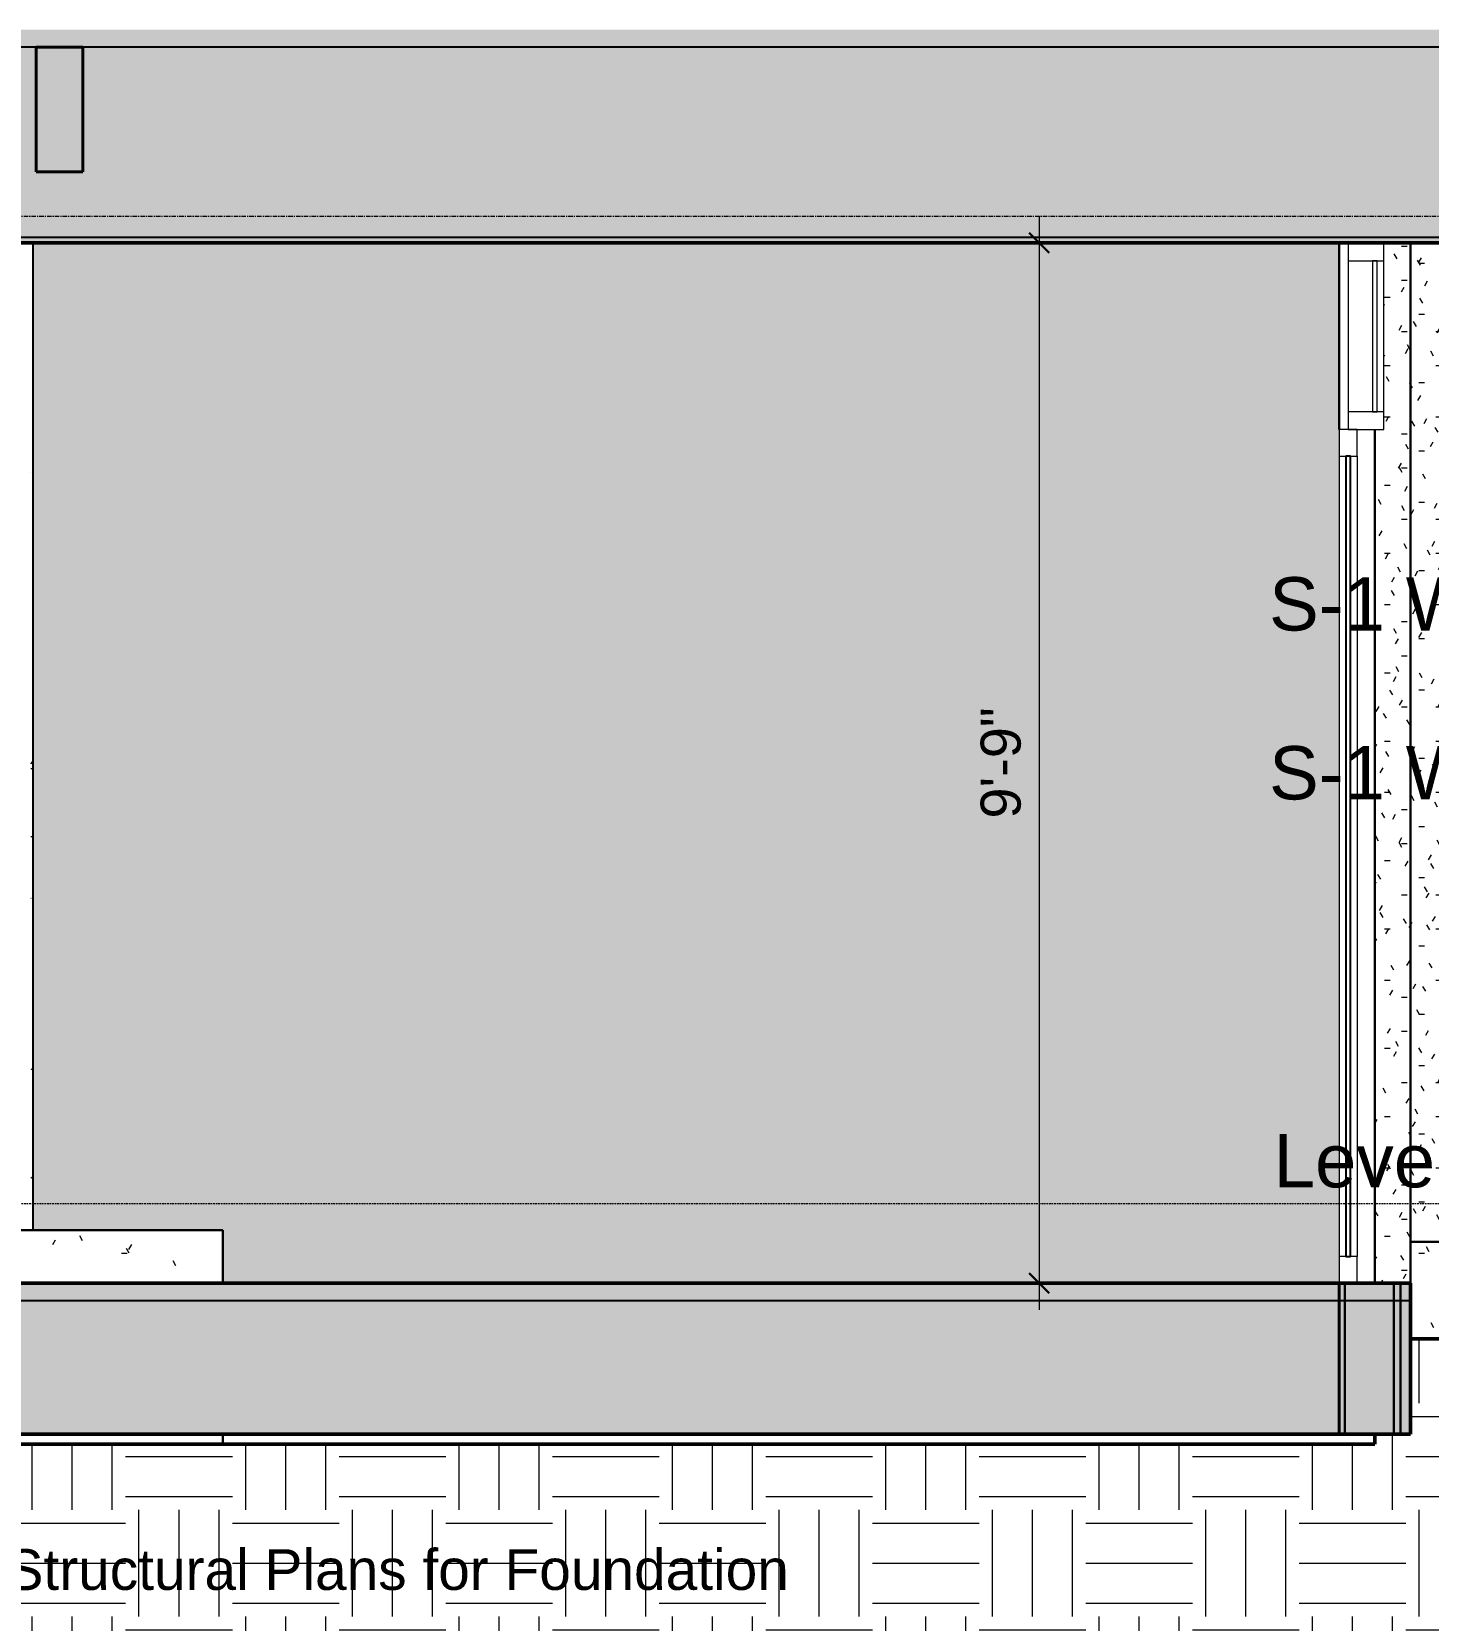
# Model space of a CAD drawing. Header units: inches. Extents: x -675 to 994, y 1246 to 1805.
# Drawn here: x 463.4 to 620.4, y 1402.3 to 1581 of the extents above; entities that cross this region are included whole.
import ezdxf

# ---------------------------------------------------------------- set-up
doc = ezdxf.new("R2010")
doc.units = ezdxf.units.IN
doc.header["$MEASUREMENT"] = 0
doc.linetypes.add('ALA - WALL BELOW', pattern=[0.28125, 0.1875, -0.09375])
doc.linetypes.add('Grid Line 1_2_', pattern=[0.875, 0.5, -0.125, 0.125, -0.125])
for name, color, linetype, lineweight in [('A-ANNO-DIMS', 211, 'Continuous', 9), ('A-ANNO-DIMS-48', 211, 'Continuous', 9), ('A-DETL', 90, 'Continuous', 13), ('A-DOOR', 31, 'Continuous', 18), ('A-DOOR-GLAZ', 31, 'Continuous', 25), ('A-FLOR', 192, 'Continuous', 13), ('A-FLOR-LEVL', 51, 'Continuous', 9), ('A-FLOR-MCUT', 51, 'Continuous', 25), ('A-FLOR-PATT', 8, 'Continuous', 50), ('A-GLAZ', 151, 'Continuous', 18), ('A-WALL', 113, 'Continuous', 25), ('A-WALL-PATT', 111, 'Continuous', 50), ('C-TOPO', 7, 'Continuous', 13), ('G-ANNO-TEXT', 231, 'Continuous', 9), ('I-WALL', 2, 'Continuous', 25), ('S-BEAM', 12, 'Continuous', 25), ('S-FNDN', 32, 'Continuous', 25)]:
    doc.layers.add(name, color=color, linetype=linetype, lineweight=lineweight)
doc.styles.add('Arial', font='arial.ttf', dxfattribs={"height": 4.5})
doc.styles.add('Arial_3', font='arial.ttf', dxfattribs={"height": 6})
doc.styles.add('Arial_4', font='arial.ttf', dxfattribs={"height": 4.575342})
doc.dimstyles.new('ALA-_STD', dxfattribs={"dimscale": 12, "dimtxt": 4.591167, "dimasz": 0.1875, "dimexe": 0.25, "dimexo": 0.75, "dimgap": 0.0625, "dimtad": 1, "dimrnd": 0.25, "dimzin": 3, "dimdsep": 46, "dimlunit": 4, "dimtxsty": 'Arial', "dimblk1": 'OBLIQUE', "dimblk2": 'OBLIQUE', "dimsah": 1, "dimcen": 0.09, "dimdle": 0.25, "dimazin": 0, "dimtfac": 1, "dimtdec": 4, "dimtix": 1, "dimtmove": 0, "dimatfit": 3, "dimfxl": 1, "dimtvp": 1, "dimfrac": 2, "dimtolj": 1, "dimtzin": 0, "dimarcsym": 2})
pattern_1 = [(0, (-18.091, 3444.242), (15.36, 3.84), [0.634, -10.886, 0.634, -10.886, -61.44]), (0, (-18.091, 3444.242), (15.36, 3.84), [-23.04, 0.634, -22.406, 0.634, -10.886, -26.88]), (0, (-18.091, 3444.242), (15.36, 3.84), [-57.6, 0.634, -7.046, 0.634, -18.566]), (120, (-12.331, 3446.162), (-11.0055376, 11.38215), [0.634, -10.886, 0.634, -10.886, -61.44]), (120, (-12.331, 3446.162), (-11.0055376, 11.38215), [-23.04, 0.634, -22.406, 0.634, -10.886, -26.88]), (120, (-12.331, 3446.162), (-11.0055376, 11.38215), [-57.6, 0.634, -7.046, 0.634, -18.566]), (240, (-10.411, 3453.842), (-4.3544624, -15.22215), [0.634, -10.886, 0.634, -10.886, -61.44]), (240, (-10.411, 3453.842), (-4.3544624, -15.22215), [-23.04, 0.634, -22.406, 0.634, -10.886, -26.88]), (240, (-10.411, 3453.842), (-4.3544624, -15.22215), [-57.6, 0.634, -7.046, 0.634, -18.566])]
pattern_2 = [(0, (-18.091, 3444.242), (7.68, 1.92), [0.634, -5.126, 0.634, -5.126, -30.72]), (0, (-18.091, 3444.242), (7.68, 1.92), [-11.52, 0.634, -10.886, 0.634, -5.126, -13.44]), (0, (-18.091, 3444.242), (7.68, 1.92), [-28.8, 0.634, -3.206, 0.634, -8.966]), (120, (-15.211, 3445.202), (-5.5027688, 5.6910751), [0.634, -5.126, 0.634, -5.126, -30.72]), (120, (-15.211, 3445.202), (-5.5027688, 5.6910751), [-11.52, 0.634, -10.886, 0.634, -5.126, -13.44]), (120, (-15.211, 3445.202), (-5.5027688, 5.6910751), [-28.8, 0.634, -3.206, 0.634, -8.966]), (240, (-14.251, 3449.042), (-2.1772312, -7.6110751), [0.634, -5.126, 0.634, -5.126, -30.72]), (240, (-14.251, 3449.042), (-2.1772312, -7.6110751), [-11.52, 0.634, -10.886, 0.634, -5.126, -13.44]), (240, (-14.251, 3449.042), (-2.1772312, -7.6110751), [-28.8, 0.634, -3.206, 0.634, -8.966])]
pattern_3 = [(0, (-18.091, 3444.242), (12, 12), [12, -12]), (0, (-18.091, 3448.742), (12, 12), [12, -12]), (0, (-18.091, 3453.242), (12, 12), [12, -12]), (90, (-16.591, 3454.742), (-12, 12), [12, -12]), (90, (-12.091, 3454.742), (-12, 12), [12, -12]), (90, (-7.591, 3454.742), (-12, 12), [12, -12])]

# ---------------------------------------------------------------- blocks, each defined once
blk = doc.blocks.new('PSL - 5-1_4_ x 14_-3652087-Section F')
at = {"layer": 'S-BEAM', "color": 250, "lineweight": 40}
for p, q in [((469.1, 1579.24), (463.85, 1579.24)), ((463.85, 1579.24), (463.85, 1565.24)), ((469.1, 1565.24), (469.1, 1579.24)), ((463.85, 1565.24), (469.1, 1565.24))]:
    blk.add_line(p, q, dxfattribs=at)
blk = doc.blocks.new('Variable Window - Variable Window 1-H-3904100-Section F')
at = {"layer": 'A-GLAZ', "color": 10}
for p, q in [((615.42, 1557.24), (611.42, 1557.24)), ((611.42, 1557.24), (611.42, 1555.24)), ((615.42, 1555.24), (615.42, 1557.24)), ((611.42, 1555.24), (615.42, 1555.24)), ((611.42, 1555.24), (611.42, 1538.24)), ((614.67, 1555.24), (614.17, 1555.24)), ((614.17, 1555.24), (614.17, 1538.24)), ((614.67, 1538.24), (614.67, 1555.24)), ((615.42, 1538.24), (615.42, 1555.24)), ((615.42, 1538.24), (611.42, 1538.24)), ((611.42, 1538.24), (611.42, 1536.24)), ((614.17, 1538.24), (614.67, 1538.24)), ((615.42, 1536.24), (615.42, 1538.24)), ((611.42, 1536.24), (615.42, 1536.24))]:
    blk.add_line(p, q, dxfattribs=at)
blk = doc.blocks.new('STRUCT_rvt-1-Section F')
at = {"layer": 'A-WALL-PATT', "lineweight": 9}
h = blk.add_hatch(dxfattribs=at)
h.set_pattern_fill('FP_165', color=50, style=0, pattern_type=2)
h.set_pattern_definition([(50, (-18.091, 3444.242), (13.77135, -1.20496), [1.44, -15.84]), (355, (-18.091, 3444.242), (-2.66442, 14.44218), [1.152, -12.672]), (100.451, (-16.943, 3444.142), (11.10708, 13.23737), [1.224, -13.462]), (46.184, (-18.091, 3448.082), (20.49128, -3.17785), [2.16, -23.76]), (96.636, (-16.383, 3447.817), (17.94587, 18.70315), [1.836, -20.193]), (351.184, (-18.09, 3448.082), (17.9454, 18.70261), [1.728, -19.008]), (21, (-16.171, 3447.122), (11.46052, -7.730365), [1.44, -15.84]), (326, (-16.171, 3447.122), (4.67135, 13.92315), [1.152, -12.672]), (71.451, (-15.216, 3446.478), (16.13207, 6.19284), [1.224, -13.462]), (37.5, (-18.091, 3444.242), (0.233123, 6.39175), [0.634, -11.885, 0.634, -12.23, -12.72]), (37.5, (-18.091, 3444.242), (0.233123, 6.39175), [-25.382, 0.634, -12.086]), (7.5, (-18.091, 3444.242), (5.05073, 7.57304), [0.634, -6.701, 0.634, -11.597, -4.848]), (7.5, (-18.091, 3444.242), (5.05073, 7.57304), [-19.565, 0.634, -4.214]), (327.5, (-22.373, 3444.242), (10.24958, -0.43289), [0.634, -4.166, 0.634, -14.342, -19.872]), (327.5, (-22.373, 3444.242), (10.24958, -0.43289), [-19.776, 0.634, -19.238]), (317.5, (-24.293, 3444.242), (11.19739, 1.922144), [0.634, -5.606, 0.634, -9.312, -14.112]), (317.5, (-24.293, 3444.242), (11.19739, 1.922144), [-16.186, 0.634, -13.478])])
h.paths.add_polyline_path([(463.47, 1446.24), (463.47, 1557.24), (463.25, 1557.24), (463.25, 1446.24)], flags=0)
h = blk.add_hatch(dxfattribs=at)
h.set_pattern_fill('FP_1', color=253, style=0, pattern_type=2)
h.set_pattern_definition(pattern_2)
h.paths.add_polyline_path([(618.42, 1440.24), (618.42, 1557.24), (615.42, 1557.24), (615.42, 1536.24), (614.42, 1536.24), (614.42, 1440.24), (617.3, 1440.24)], flags=0)
at = {"layer": 'A-WALL-PATT', "lineweight": 5}
for points in [[(616.55, 1423.24), (616.55, 1440.24), (611.05, 1440.24), (611.05, 1423.24)], [(618.42, 1423.24), (618.42, 1440.24), (617.3, 1440.24), (617.3, 1423.24)]]:
    blk.add_hatch(color=252, dxfattribs=at).paths.add_polyline_path(points, flags=0)
at = {"layer": 'S-FNDN', "lineweight": 9}
h = blk.add_hatch(dxfattribs=at)
h.set_pattern_fill('FP_167', color=256, style=0, pattern_type=2)
h.set_pattern_definition(pattern_1)
h.paths.add_polyline_path([(448.85, 1422.18), (484.85, 1422.18), (484.85, 1423.24), (448.85, 1423.24)], flags=0)
h.paths.add_polyline_path([(464.63, 1440.24), (484.85, 1440.24), (484.85, 1446.18), (448.85, 1446.18), (448.85, 1440.24)], flags=0)
h = blk.add_hatch(dxfattribs=at)
h.set_pattern_fill('FP_167', color=256, style=0, pattern_type=2)
h.set_pattern_definition(pattern_1)
h.paths.add_polyline_path([(622.42, 1433.98), (622.42, 1439.74), (632.1, 1439.74), (632.1, 1444.9), (618.42, 1444.9), (618.42, 1433.98), (620.08, 1433.98)], flags=0)
h.paths.add_polyline_path([(662.1, 1439.74), (677.1, 1439.74), (677.1, 1444.9), (662.1, 1444.9), (662.1, 1441.2)], flags=0)
at = {"layer": 'A-FLOR-LEVL', "linetype": 'Grid Line 1_2_'}
blk.add_line((-551.67, 1560.24), (692.79, 1560.24), dxfattribs=at)
at = {"layer": 'A-WALL', "color": 90, "lineweight": 30}
for p, q in [((610.42, 1536.24), (610.42, 1557.24)), ((618.42, 1557.24), (618.42, 1440.24)), ((614.42, 1536.24), (614.42, 1440.24)), ((611.05, 1440.24), (611.05, 1423.24)), ((616.55, 1440.24), (616.55, 1423.24)), ((617.3, 1440.24), (617.3, 1423.24))]:
    blk.add_line(p, q, dxfattribs=at)
at = {"layer": 'A-WALL', "color": 250, "lineweight": 40}
for p, q in [((610.42, 1440.24), (610.42, 1423.24)), ((618.42, 1440.24), (610.42, 1440.24)), ((618.42, 1423.24), (618.42, 1440.24)), ((610.42, 1423.24), (618.42, 1423.24))]:
    blk.add_line(p, q, dxfattribs=at)
at = {"layer": 'S-FNDN', "color": 90, "lineweight": 30}
for p, q in [((448.85, 1446.18), (484.85, 1446.18)), ((484.85, 1440.24), (484.85, 1446.18)), ((618.42, 1444.9), (632.1, 1444.9)), ((484.85, 1422.18), (484.85, 1423.24)), ((484.85, 1422.18), (448.85, 1422.18))]:
    blk.add_line(p, q, dxfattribs=at)
at = {"color": 90, "lineweight": 30}
for name in ['PSL - 5-1_4_ x 14_-3652087-Section F', 'Variable Window - Variable Window 1-H-3904100-Section F']:
    blk.add_blockref(name, (0, 0), dxfattribs=at)
at = {"layer": 'A-FLOR-LEVL', "char_height": 6, "attachment_point": 1, "style": 'Arial_3'}
for s, insert, width in [('S-1 WALL ABV TOP', (602.52, 1519.64), 93.7785), ('S-1 WALL ABV BOT', (602.52, 1500.64), 93.7785), ('Level 1-Lower Finish', (603.03, 1457.01), 93.1725)]:
    blk.add_mtext(s, dxfattribs=dict(at, insert=insert, width=width))
blk = doc.blocks.new('Door - Swing Glazed - Door - Swing Glazed-5195074-Section F')
at = {"layer": 'A-DOOR'}
for p, q in [((612.42, 1536.24), (610.42, 1536.24)), ((610.42, 1536.24), (610.42, 1533.24)), ((612.42, 1533.24), (612.42, 1536.24)), ((610.42, 1533.24), (612.42, 1533.24)), ((610.42, 1533.24), (610.42, 1443.24)), ((612.42, 1533.24), (612.42, 1443.24)), ((612.42, 1443.24), (610.42, 1443.24)), ((610.42, 1443.24), (610.42, 1440.24)), ((612.42, 1440.24), (612.42, 1443.24)), ((610.42, 1440.24), (612.42, 1440.24))]:
    blk.add_line(p, q, dxfattribs=at)
at = {"layer": 'A-DOOR-GLAZ'}
for p, q in [((611.67, 1533.24), (611.17, 1533.24)), ((611.17, 1533.24), (611.17, 1443.24)), ((611.67, 1443.24), (611.67, 1533.24)), ((611.17, 1443.24), (611.67, 1443.24))]:
    blk.add_line(p, q, dxfattribs=at)
blk = doc.blocks.new('DIMBLOCK1-Section F')
at = {"layer": 'A-ANNO-DIMS-48'}
for p, q in [((576.67, 1560.24), (576.67, 1437.24)), ((569.26, 1557.24), (579.67, 1557.24)), ((576.67, 1557.24), (569.26, 1557.24)), ((569.26, 1440.24), (579.67, 1440.24)), ((576.67, 1440.24), (569.26, 1440.24))]:
    blk.add_line(p, q, dxfattribs=at)
at = {"layer": 'A-ANNO-DIMS-48', "lineweight": 30}
for p, q in [((576.67, 1557.24), (575.54, 1558.36)), ((576.67, 1557.24), (577.79, 1556.11)), ((576.67, 1440.24), (575.54, 1441.36)), ((576.67, 1440.24), (577.79, 1439.11))]:
    blk.add_line(p, q, dxfattribs=at)
at = {"layer": 'A-ANNO-DIMS-48', "color": 0, "insert": (570.08, 1492.49), "char_height": 4.5, "width": 15.0025, "attachment_point": 1, "rotation": 90, "line_spacing_factor": 0.941778, "style": 'Arial'}
blk.add_mtext('9\'-9"', dxfattribs=at)
blk = doc.blocks.new('_Oblique')
at = {"color": 0, "linetype": 'ByBlock', "lineweight": -2}
blk.add_line((-0.5, -0.5), (0.5, 0.5), dxfattribs=at)

msp = doc.modelspace()

# ---------------------------------------------------------------- hatches: boundary and pattern name
at = {"layer": 'A-FLOR-PATT', "lineweight": 13}
for points in [[(620.078, 1579.24), (642.595, 1579.24), (642.595, 1581.24), (394.47, 1581.24), (394.47, 1579.24), (568.261, 1579.24)], [(620.078, 1557.24), (642.595, 1557.24), (642.595, 1557.865), (394.47, 1557.865), (394.47, 1557.24), (568.261, 1557.24)]]:
    msp.add_hatch(color=256, dxfattribs=at).paths.add_polyline_path(points, flags=0)
at = {"layer": 'A-FLOR-PATT', "lineweight": 5}
msp.add_hatch(color=256, dxfattribs=at).paths.add_polyline_path([(464.627, 1557.865), (642.595, 1557.865), (642.595, 1579.24), (394.47, 1579.24), (394.47, 1557.865), (412.81, 1557.865)], flags=0)
at = {"layer": 'A-FLOR-PATT', "lineweight": 13}
h = msp.add_hatch(color=256, dxfattribs=at)
h.paths.add_polyline_path([(66.282, 1438.24), (388.845, 1438.24), (388.845, 1440.24), (-82.803, 1440.24), (-82.803, 1438.24), (63.044, 1438.24)], flags=0)
h.paths.add_polyline_path([(618.422, 1438.24), (618.422, 1440.24), (406.845, 1440.24), (406.845, 1438.24), (594.17, 1438.24)], flags=0)
h = msp.add_hatch(color=256, dxfattribs=at)
h.paths.add_polyline_path([(-82.803, 1423.24), (223.22, 1423.24), (223.22, 1438.24), (-82.803, 1438.24), (-82.803, 1423.486)], flags=0)
h.paths.add_polyline_path([(268.345, 1423.24), (268.345, 1438.24), (253.22, 1438.24), (253.22, 1423.24), (257.358, 1423.24)], flags=0)
h.paths.add_polyline_path([(360.992, 1423.24), (388.845, 1423.24), (388.845, 1438.24), (310.345, 1438.24), (310.345, 1423.24)], flags=0)
h.paths.add_polyline_path([(568.261, 1423.24), (618.422, 1423.24), (618.422, 1438.24), (406.845, 1438.24), (406.845, 1423.24), (464.627, 1423.24)], flags=0)
at = {"layer": 'A-WALL-PATT', "lineweight": 13}
h = msp.add_hatch(dxfattribs=at)
h.set_pattern_fill('FP_1', color=256, style=0, pattern_type=2)
h.set_pattern_definition(pattern_2)
h.paths.add_polyline_path([(610.422, 1440.24), (610.422, 1557.24), (463.47, 1557.24), (463.47, 1446.177), (484.845, 1446.177), (484.845, 1440.24), (594.17, 1440.24)], flags=0)
h = msp.add_hatch(dxfattribs=at)
h.set_pattern_fill('FP_1', color=256, style=0, pattern_type=2)
h.set_pattern_definition(pattern_2)
h.paths.add_polyline_path([(618.422, 1440.24), (618.422, 1557.24), (615.422, 1557.24), (615.422, 1536.24), (614.422, 1536.24), (614.422, 1440.24), (617.297, 1440.24)], flags=0)
h = msp.add_hatch(dxfattribs=at)
h.set_pattern_fill('FP_1', color=256, style=0, pattern_type=2)
h.set_pattern_definition(pattern_2)
h.paths.add_polyline_path([(620.078, 1444.895), (642.595, 1444.895), (642.595, 1557.24), (618.422, 1557.24), (618.422, 1444.895)], flags=0)
at = {"layer": 'C-TOPO'}
h = msp.add_hatch(dxfattribs=at)
h.set_pattern_fill('FP_6', color=256, style=0, pattern_type=2)
h.set_pattern_definition(pattern_3)
h.paths.add_polyline_path([(614.422, 1246.311), (870.529, 1246.311), (870.529, 1433.984), (792.047, 1433.984), (792.047, 1433.345), (760.998, 1433.653), (760.998, 1414.24), (717.338, 1414.24), (717.338, 1433.984), (698.47, 1433.984), (698.47, 1433.74), (654.47, 1433.74), (654.47, 1433.984), (650.47, 1433.984), (650.47, 1433.74), (622.422, 1433.74), (622.422, 1433.984), (618.422, 1433.984), (618.422, 1423.24), (614.422, 1423.24), (614.422, 1388.051)], flags=0)
h = msp.add_hatch(dxfattribs=at)
h.set_pattern_fill('FP_6', color=256, style=0, pattern_type=2)
h.set_pattern_definition(pattern_3)
h.paths.add_polyline_path([(151.197, 1246.311), (614.422, 1246.311), (614.422, 1422.113), (406.845, 1422.113), (406.845, 1416.24), (388.845, 1416.24), (388.845, 1422.113), (310.345, 1422.113), (310.345, 1414.24), (304.345, 1414.24), (304.345, 1408.24), (274.345, 1408.24), (274.345, 1414.24), (268.345, 1414.24), (268.345, 1422.113), (253.22, 1422.113), (253.22, 1408.24), (223.22, 1408.24), (223.22, 1422.113), (151.197, 1422.113), (151.197, 1388.051)], flags=0)

# ---------------------------------------------------------------- linework, layer by layer
at = {"layer": 'A-DETL', "linetype": 'ALA - WALL BELOW', "lineweight": 18}
msp.add_line((358.702, 1449.189), (749.97, 1449.189), dxfattribs=at)
at = {"layer": 'A-FLOR', "lineweight": 50}
for p, q in [((394.47, 1557.24), (642.595, 1557.24)), ((618.422, 1440.24), (406.845, 1440.24)), ((618.422, 1423.24), (618.422, 1440.24)), ((406.845, 1423.24), (618.422, 1423.24))]:
    msp.add_line(p, q, dxfattribs=at)
at = {"layer": 'A-FLOR'}
for p, q in [((151.197, 1446.24), (470.47, 1446.24)), ((463.47, 1446.177), (463.47, 1446.24)), ((470.47, 1446.24), (470.47, 1446.177))]:
    msp.add_line(p, q, dxfattribs=at)
at = {"layer": 'A-FLOR-MCUT'}
for p, q in [((642.595, 1579.24), (394.47, 1579.24)), ((642.595, 1557.865), (394.47, 1557.865)), ((618.422, 1438.24), (406.845, 1438.24))]:
    msp.add_line(p, q, dxfattribs=at)
at = {"layer": 'A-WALL'}
for p, q in [((610.422, 1536.24), (610.422, 1557.24)), ((618.422, 1557.24), (618.422, 1440.24)), ((614.422, 1536.24), (614.422, 1440.24))]:
    msp.add_line(p, q, dxfattribs=at)
at = {"layer": 'C-TOPO', "lineweight": 50}
for p, q in [((622.422, 1433.984), (618.422, 1433.984)), ((614.422, 1422.113), (614.422, 1423.24)), ((535.866, 1422.113), (443.828, 1422.113)), ((614.422, 1422.113), (535.866, 1422.113))]:
    msp.add_line(p, q, dxfattribs=at)
at = {"layer": 'C-TOPO'}
for p, q in [((622.422, 1433.984), (618.422, 1433.984)), ((614.422, 1423.24), (614.422, 1422.113)), ((535.866, 1422.113), (443.828, 1422.113)), ((614.422, 1422.113), (535.866, 1422.113))]:
    msp.add_line(p, q, dxfattribs=at)
at = {"layer": 'I-WALL'}
msp.add_line((463.47, 1557.24), (463.47, 1446.24), dxfattribs=at)

# ---------------------------------------------------------------- block references
at = {"lineweight": 5}
msp.add_blockref('STRUCT_rvt-1-Section F', (0, 0), dxfattribs=at)
at = {"layer": 'A-DOOR'}
msp.add_blockref('Door - Swing Glazed - Door - Swing Glazed-5195074-Section F', (0, 0), dxfattribs=at)

# ---------------------------------------------------------------- texts
at = {"layer": 'G-ANNO-TEXT', "color": 7, "insert": (447.265, 1410.306), "char_height": 4.57534, "width": 121.3515, "attachment_point": 1, "style": 'Arial_4'}
msp.add_mtext('See Structural Plans for Foundation', dxfattribs=at)

# ---------------------------------------------------------------- dimensions: what is measured, and where the dimension line sits
at = {"layer": 'A-ANNO-DIMS'}
dim = msp.add_linear_dim(base=(576.669, 1440.24), p1=(578.26, 1557.24), p2=(578.26, 1440.24), angle=90, dimstyle='ALA-_STD', override={"dimpost": '<>', "dimfxl": 117}, dxfattribs=at)
dim.commit()
dim.dimension.update_dxf_attribs({"geometry": 'DIMBLOCK1-Section F', "text_midpoint": (573.621, 1498.74)})

doc.saveas('drawing.dxf')
